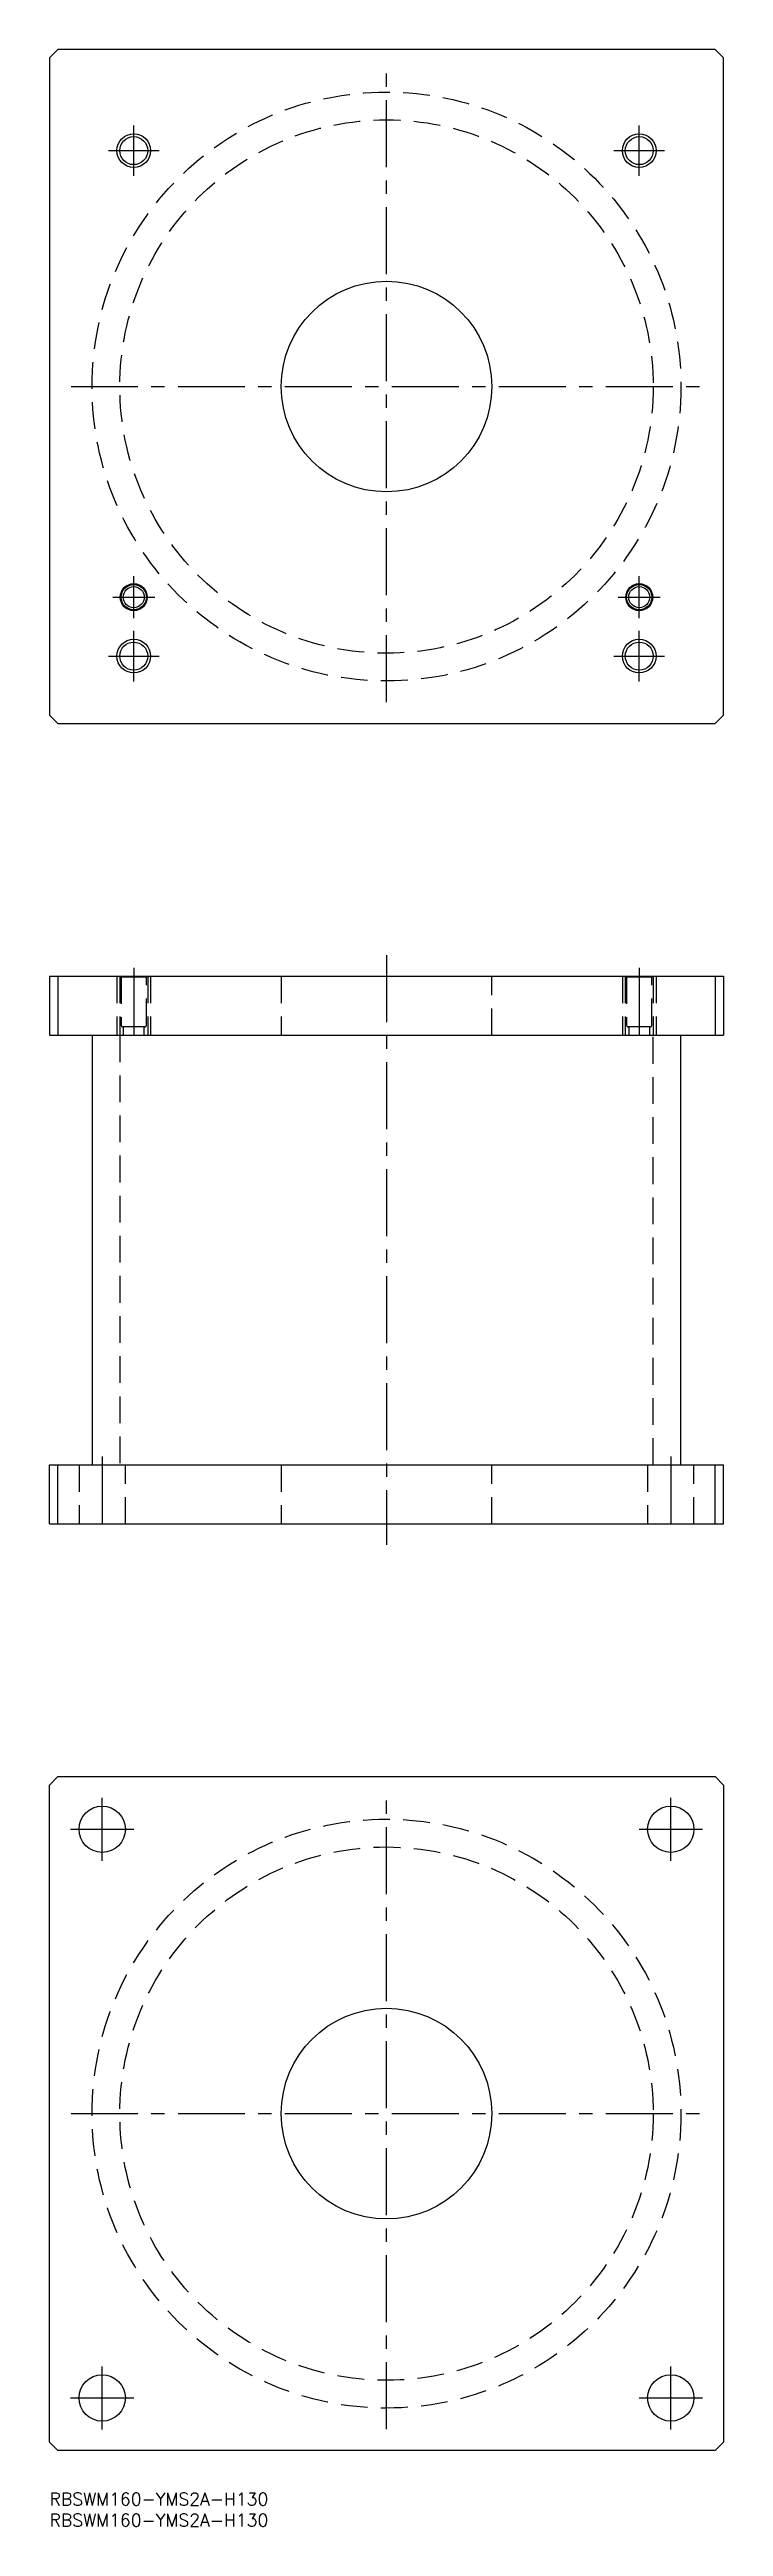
# Model space of a CAD drawing. Extents: x 0 to 160, y -8 to 580.
import ezdxf

# ---------------------------------------------------------------- set-up
doc = ezdxf.new("R2010")
doc.units = 0
doc.header["$LTSCALE"] = 0.5
doc.linetypes.add('CENTER', pattern=[50.8, 31.75, -6.35, 6.35, -6.35])
doc.linetypes.add('DASHED', pattern=[19.05, 12.7, -6.35])
for name, color, linetype in [('MSM_CENTER', 1, 'CENTER'), ('MSM_CONTINUOUS', 7, 'CONTINUOUS'), ('MSM_DASHED', 4, 'DASHED'), ('MSM_NARROW', 5, 'CONTINUOUS'), ('MSM_PART_NUMBER', 7, 'CONTINUOUS')]:
    doc.layers.add(name, color=color, linetype=linetype)
doc.styles.get("Standard").update_dxf_attribs({"font": 'txt.shx', "height": 3, "bigfont": 'bigfont.shx'})

# ---------------------------------------------------------------- blocks, each defined once
blk = doc.blocks.new('*U48')
at = {"layer": 'MSM_PART_NUMBER'}
blk.add_text('RBSWM160-YMS2A-H130', height=3, dxfattribs=at).set_placement((0, -3))
blk = doc.blocks.new('*U49')
at = {"layer": 'MSM_PART_NUMBER'}
blk.add_text('RBSWM160-YMS2A-H130', height=3, dxfattribs=at).set_placement((0, -8))

msp = doc.modelspace()

# ---------------------------------------------------------------- linework, layer by layer
at = {"layer": 'MSM_CENTER'}
for p, q in [((80, 425.1), (80, 574.9)), ((20, 550), (20, 562)), ((140, 550), (140, 562)), ((14, 556), (26, 556)), ((134, 556), (146, 556)), ((5.1, 500), (154.9, 500)), ((20, 445), (20, 455)), ((140, 445), (140, 455)), ((15, 450), (25, 450)), ((135, 450), (145, 450)), ((20, 430), (20, 442)), ((140, 430), (140, 442)), ((14, 436), (26, 436)), ((134, 436), (146, 436)), ((80, 365), (80, 225)), ((20, 362), (20, 344)), ((140, 362), (140, 344)), ((12.5, 246), (12.5, 228)), ((147.5, 246), (147.5, 228)), ((12.5, 150), (12.5, 165)), ((80, 15.1), (80, 164.9)), ((147.5, 150), (147.5, 165)), ((5, 157.5), (20, 157.5)), ((140, 157.5), (155, 157.5)), ((5.1, 90), (154.9, 90)), ((12.5, 15), (12.5, 30)), ((147.5, 15), (147.5, 30)), ((5, 22.5), (20, 22.5)), ((140, 22.5), (155, 22.5))]:
    msp.add_line(p, q, dxfattribs=at)
at = {"layer": 'MSM_CONTINUOUS'}
for p, q in [((2, 580), (0, 578)), ((0, 578), (0, 422)), ((158, 580), (2, 580)), ((160, 578), (158, 580)), ((160, 422), (160, 578)), ((0, 422), (2, 420)), ((2, 420), (158, 420)), ((158, 420), (160, 422)), ((0, 360), (0, 346)), ((0, 360), (160, 360)), ((2, 360), (2, 346)), ((158, 360), (158, 346)), ((160, 360), (160, 346)), ((0, 346), (160, 346)), ((10.1, 346), (10.1, 244)), ((149.9, 244), (149.9, 346)), ((0, 244), (160, 244)), ((0, 230), (0, 244)), ((2, 230), (2, 244)), ((158, 230), (158, 244)), ((160, 230), (160, 244)), ((0, 230), (160, 230)), ((0, 168), (2, 170)), ((0, 12), (0, 168)), ((2, 170), (158, 170)), ((158, 170), (160, 168)), ((160, 168), (160, 12)), ((2, 10), (0, 12)), ((160, 12), (158, 10)), ((158, 10), (2, 10))]:
    msp.add_line(p, q, dxfattribs=at)
for centre, radius in [((20, 556), 3.32), ((140, 556), 3.32), ((80, 500), 25), ((20, 450), 3.2), ((20, 450), 3), ((140, 450), 3.2), ((140, 450), 3), ((20, 450), 2.5), ((140, 450), 2.5), ((20, 436), 3.32), ((140, 436), 3.32), ((12.5, 157.5), 5.5), ((147.5, 157.5), 5.5), ((80, 90), 25), ((12.5, 22.5), 5.5), ((147.5, 22.5), 5.5)]:
    msp.add_circle(centre, radius, dxfattribs=at)
at = {"layer": 'MSM_DASHED'}
for p, q in [((16, 360), (16, 346)), ((16.68, 360), (16.68, 346)), ((16.8, 360), (17, 359.8)), ((17, 359.8), (17, 348.4)), ((23, 359.8), (17, 359.8)), ((23, 359.8), (23.2, 360)), ((23, 348.4), (23, 359.8)), ((23.32, 360), (23.32, 346)), ((24, 360), (24, 346)), ((55, 360), (55, 346)), ((105, 346), (105, 360)), ((136, 360), (136, 346)), ((136.68, 360), (136.68, 346)), ((136.8, 360), (137, 359.8)), ((137, 359.8), (137, 348.4)), ((143, 359.8), (137, 359.8)), ((143, 359.8), (143.2, 360)), ((143, 348.4), (143, 359.8)), ((143.32, 360), (143.32, 346)), ((144, 360), (144, 346)), ((22.6, 348), (17.4, 348)), ((17.5, 348), (17.5, 346)), ((22.5, 346), (22.5, 348)), ((142.6, 348), (137.4, 348)), ((137.5, 348), (137.5, 346)), ((142.5, 346), (142.5, 348)), ((16.7, 346), (16.7, 244)), ((143.3, 244), (143.3, 346)), ((7, 244), (7, 230)), ((18, 230), (18, 244)), ((55, 244), (55, 230)), ((105, 230), (105, 244)), ((142, 244), (142, 230)), ((153, 230), (153, 244))]:
    msp.add_line(p, q, dxfattribs=at)
for centre, radius in [((80, 500), 69.9), ((80, 500), 63.3), ((80, 90), 69.9), ((80, 90), 63.3)]:
    msp.add_circle(centre, radius, dxfattribs=at)
for centre, start, end in [((17.4, 348.4), 180, 270), ((22.6, 348.4), 270, 360), ((137.4, 348.4), 180, 270), ((142.6, 348.4), 270, 360)]:
    msp.add_arc(centre, 0.4, start, end, dxfattribs=at)
at = {"layer": 'MSM_NARROW'}
for centre in [(20, 556), (140, 556), (20, 436), (140, 436)]:
    msp.add_circle(centre, 4, dxfattribs=at)

# ---------------------------------------------------------------- block references
at = {"layer": 'MSM_CONTINUOUS'}
for name in ['*U48', '*U49']:
    msp.add_blockref(name, (0, 0), dxfattribs=at)

doc.saveas('drawing.dxf')
